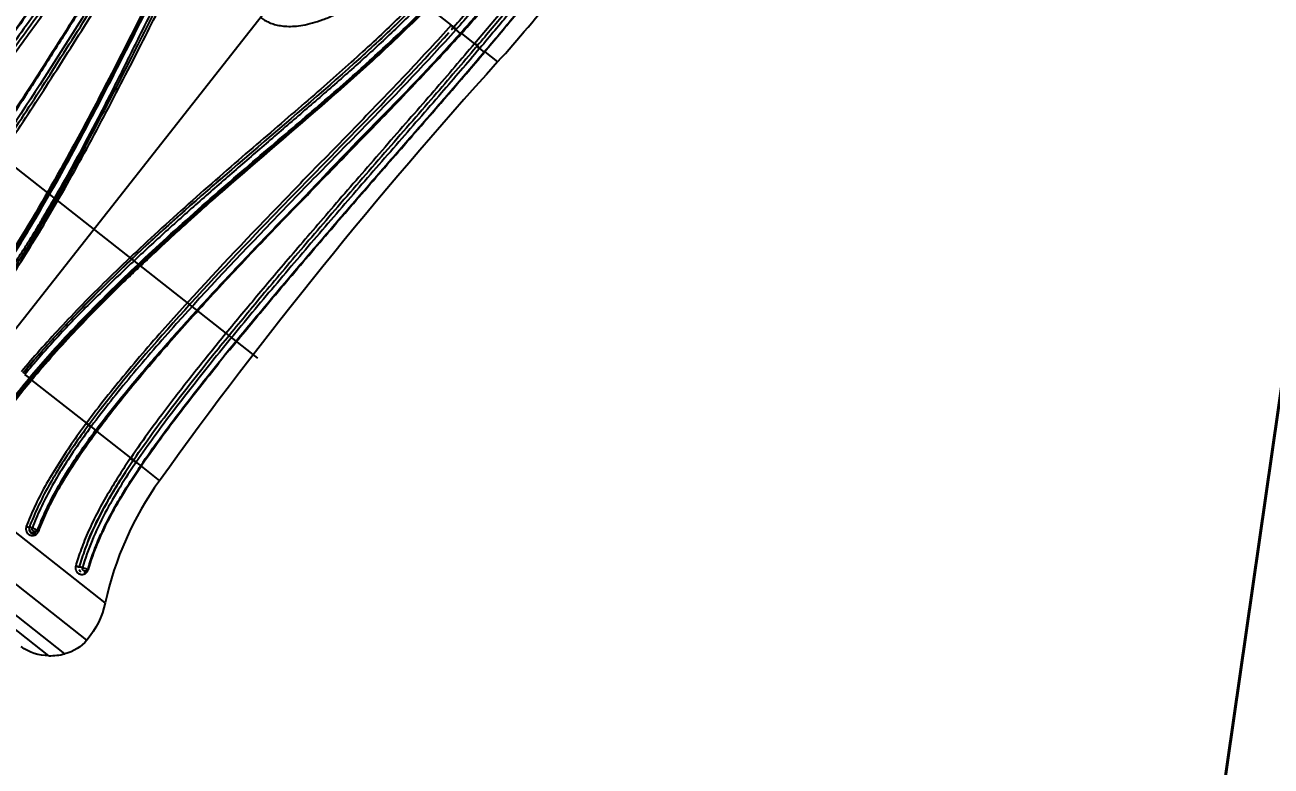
# Model space of a CAD drawing. Header units: millimetres. Extents: x 1145859089 to 1147511753, y -1047484727 to -1047247487.
# Drawn here: x 1146994239.4 to 1146994370.8, y -1047433719.8 to -1047433641.6 of the extents above; entities that cross this region are included whole.
import ezdxf
from ezdxf.xclip import XClip

# ---------------------------------------------------------------- set-up
doc = ezdxf.new("R2010")
doc.units = ezdxf.units.MM
doc.header["$LTSCALE"] = 100
doc.header["$MEASUREMENT"] = 0
doc.header["$XCLIPFRAME"] = 2
doc.linetypes.add('단지배치도$0$CENTER', pattern=[31, 30, -0.5, 0, -0.5])
doc.layers.get('0').update_dxf_attribs({"linetype": 'CONTINUOUS'})
for name, color, linetype in [('XREF', 135, 'CONTINUOUS'), ('단지배치도$0$S240910', 33, 'CONTINUOUS'), ('단지배치도$0$W240910', 135, 'CONTINUOUS')]:
    doc.layers.add(name, color=color, linetype=linetype)
doc.styles.add('단지배치도$0$WS1', font='romans.shx', dxfattribs={"width": 0.8, "bigfont": 'whgtxt.shx'})

# ---------------------------------------------------------------- blocks, each defined once
blk = doc.blocks.new('단지배치도$0$zw$9902')
at = {"layer": '단지배치도$0$W240910', "linetype": '단지배치도$0$CENTER', "ltscale": 20}
blk.add_line((64471.17, -62339.95), (64762.94, -61968.93), dxfattribs=at)
at = {"layer": '단지배치도$0$W240910', "linetype": 'ByBlock', "ltscale": 20}
for p, q in [((64542.67, -62270.45), (64545.09, -62272.35)), ((64545.09, -62272.35), (64545.13, -62272.31)), ((64545.38, -62272.54), (64545.33, -62272.6)), ((64545.64, -62272.77), (64545.59, -62272.83)), ((64545.59, -62272.83), (64546.06, -62273.21)), ((64546.09, -62273.18), (64546.06, -62273.21)), ((64546.13, -62273.21), (64546.1, -62273.24)), ((64546.13, -62273.21), (64546.15, -62273.19)), ((64546.13, -62273.21), (64546.13, -62273.21)), ((64546.16, -62273.24), (64546.18, -62273.21)), ((64546.16, -62273.24), (64546.16, -62273.23)), ((64546.18, -62273.21), (64547.56, -62274.29)), ((64547.56, -62274.29), (64547.58, -62274.26)), ((64548.14, -62274.75), (64548.1, -62274.8)), ((64548.1, -62274.8), (64548.57, -62275.18)), ((64548.57, -62275.18), (64548.6, -62275.15)), ((64548.57, -62275.18), (64548.57, -62275.18)), ((64548.62, -62275.15), (64548.6, -62275.19)), ((64548.62, -62275.15), (64548.62, -62275.15)), ((64548.65, -62275.15), (64550, -62276.22)), ((64508.62, -62333.25), (64468.85, -62301.98)), ((64506.69, -62337.17), (64465.5, -62304.78)), ((64504.37, -62338.62), (64464.64, -62307.38)), ((64502.67, -62338.83), (64464.84, -62309.08)), ((64500.63, -62309.53), (64500.15, -62309.16)), ((64500.63, -62309.53), (64500.61, -62309.55)), ((64500.85, -62309.76), (64506.64, -62314.31)), ((64506.64, -62314.31), (64506.62, -62314.33)), ((64506.9, -62314.48), (64506.87, -62314.51)), ((64507.15, -62314.66), (64507.12, -62314.69)), ((64507.63, -62315.03), (64507.15, -62314.66)), ((64507.63, -62315.03), (64507.61, -62315.05)), ((64507.61, -62315.05), (64507.61, -62315.06)), ((64507.67, -62315.11), (64507.67, -62315.11)), ((64507.68, -62315.11), (64507.69, -62315.09)), ((64507.69, -62315.09), (64507.69, -62315.09)), ((64507.73, -62315.17), (64511.31, -62317.98)), ((64511.61, -62318.19), (64511.57, -62318.24)), ((64511.9, -62318.4), (64511.87, -62318.44)), ((64512.38, -62318.77), (64511.9, -62318.4)), ((64512.4, -62318.84), (64512.4, -62318.8)), ((64512.42, -62318.81), (64512.4, -62318.84)), ((64512.4, -62318.84), (64514.34, -62320.37))]:
    blk.add_line(p, q, dxfattribs=at)
at = {"layer": '단지배치도$0$W240910', "linetype": '단지배치도$0$CENTER', "ltscale": 10}
blk.add_line((64524.72, -62307.45), (64490.13, -62280.25), dxfattribs=at)
at = {"layer": '단지배치도$0$W240910', "linetype": 'ByBlock', "ltscale": 20}
for centre, radius, start, end in [((64092.84, -61961.19), 510.15, 319.3708, 325.7482), ((64444.09, -62180.54), 142.73, 317.9073, 325.7303), ((64546.71, -62272.45), 0.954, 229.9033, 230.2163), ((64547.94, -62270.97), 2.88, 229.8595, 229.9981), ((64546.51, -62272.69), 0.647, 230.7882, 231.0088), ((64546.51, -62272.69), 0.643, 230.6234, 230.8605), ((64546.66, -62272.5), 0.888, 230.6173, 230.7825), ((64547.6, -62271.38), 2.35, 230.3337, 230.3912), ((64546.66, -62272.51), 0.885, 230.1181, 230.3274), ((64546.49, -62272.72), 0.609, 231.2191, 231.4391), ((64546.27, -62273), 0.252, 232.5563, 232.97), ((64546.3, -62272.96), 0.306, 231.9327, 232.2956), ((64546.34, -62272.91), 0.362, 231.6568, 231.9809), ((64546.37, -62272.87), 0.419, 231.6711, 231.9666), ((64546.42, -62272.8), 0.502, 231.1828, 231.4408), ((64546.18, -62273.12), 0.101, 234.3792, 235.1514), ((64546.2, -62273.1), 0.131, 233.4289, 234.0786), ((64546.22, -62273.07), 0.166, 233.3331, 233.8844), ((64546.24, -62273.04), 0.206, 232.5794, 233.0567), ((64546.13, -62273.19), 0.0168, 239.2227, 241.9073), ((64546.14, -62273.19), 0.0261, 237.3303, 239.2735), ((64546.14, -62273.17), 0.0391, 236.7296, 238.2169), ((64546.15, -62273.16), 0.0558, 235.2872, 236.4496), ((64546.16, -62273.14), 0.0762, 234.5531, 235.495), ((64546.13, -62273.21), 0.000395, 255.7256, 291.1791), ((64546.13, -62273.21), 0.000972, 248.4452, 268.3225), ((64546.13, -62273.21), 0.00242, 245.5405, 255.8035), ((64546.13, -62273.2), 0.00515, 242.5613, 248.6395), ((64546.13, -62273.2), 0.0098, 240.3471, 244.2104), ((64546.04, -62273.35), 0.165, 53.6884, 54.1603), ((64546.06, -62273.32), 0.132, 54.2715, 54.8187), ((64546.07, -62273.3), 0.102, 54.979, 55.6252), ((64546.09, -62273.28), 0.082, 56.3004, 57.0434), ((64546.09, -62273.27), 0.0673, 56.1723, 56.9926), ((64546.11, -62273.25), 0.0456, 57.9077, 58.995), ((64546.12, -62273.23), 0.027, 59.9757, 61.6072), ((64546.12, -62273.23), 0.0228, 60.5972, 62.2508), ((64546.11, -62273.25), 0.0446, 61.9572, 62.6634), ((64546.12, -62273.22), 0.00879, 67.9111, 71.1274), ((64546.13, -62273.21), 0.00266, 76.8834, 87.9127), ((64546.13, -62273.21), 0.00244, 87.5727, 99.8769), ((64546.02, -62273.38), 0.199, 53.5844, 54.0031), ((64545.78, -62273.68), 0.584, 51.1701, 51.3762), ((64545.82, -62273.62), 0.515, 51.4228, 51.6476), ((64545.87, -62273.57), 0.448, 51.6961, 51.9415), ((64545.9, -62273.53), 0.39, 51.6838, 51.9539), ((64545.94, -62273.48), 0.335, 52.3285, 52.6263), ((64545.97, -62273.44), 0.285, 52.6945, 53.0264), ((64545.99, -62273.41), 0.239, 52.742, 53.1133), ((64545.68, -62273.8), 0.739, 50.9736, 51.1497), ((64545.73, -62273.73), 0.656, 50.9353, 51.1255), ((64545.51, -62274.01), 1.01, 50.3784, 50.5205), ((64545.57, -62273.93), 0.913, 50.3282, 50.4806), ((64545.63, -62273.86), 0.821, 50.518, 50.6819), ((64545.4, -62274.15), 1.19, 50.0258, 50.1535), ((64545.45, -62274.08), 1.1, 50.1977, 50.3317), ((64548.75, -62274.88), 0.346, 239.3912, 239.6386), ((64548.74, -62274.91), 0.318, 239.5952, 239.8568), ((64548.72, -62274.93), 0.291, 239.8095, 240.0884), ((64548.71, -62274.96), 0.262, 240.0963, 240.3953), ((64548.69, -62274.98), 0.234, 240.4041, 240.7259), ((64548.68, -62275), 0.21, 240.7361, 241.0821), ((64548.67, -62275.02), 0.186, 241.094, 241.4683), ((64548.66, -62275.04), 0.165, 241.4819, 241.8873), ((64548.65, -62275.06), 0.146, 242.3109, 242.753), ((64548.64, -62275.07), 0.127, 242.3619, 242.8443), ((64548.64, -62275.09), 0.11, 242.8636, 243.394), ((64548.63, -62275.1), 0.0953, 243.4156, 243.9993), ((64548.62, -62275.11), 0.0807, 244.7707, 245.4197), ((64548.62, -62275.13), 0.0684, 244.8495, 245.5731), ((64548.61, -62275.14), 0.0575, 245.6194, 246.4318), ((64548.61, -62275.14), 0.0484, 247.2068, 248.117), ((64548.6, -62275.15), 0.0387, 247.6843, 248.7324), ((64548.6, -62275.16), 0.0309, 248.8178, 250.045), ((64548.6, -62275.17), 0.0252, 250.148, 251.5409), ((64548.6, -62275.17), 0.0211, 252.0991, 253.6136), ((64548.6, -62275.18), 0.0147, 255.3702, 257.3429), ((64548.59, -62275.18), 0.00924, 255.8402, 258.7242), ((64548.59, -62275.18), 0.00827, 260.1679, 262.9595), ((64548.6, -62275.17), 0.0175, 260.7931, 261.9221), ((64548.59, -62275.19), 0.00374, 270.6133, 275.7199), ((64548.59, -62275.19), 0.00165, 279.3741, 293.8284), ((64548.59, -62275.19), 0.00249, 289.5937, 300.9139), ((64548.83, -62274.79), 0.423, 237.5369, 237.9945), ((64548.68, -62275.03), 0.138, 237.6608, 238.7073), ((64548.64, -62275.11), 0.0525, 243.7528, 244.8147), ((64548.64, -62275.1), 0.0601, 243.1912, 244.166), ((64548.65, -62275.09), 0.0718, 242.7017, 243.5558), ((64548.65, -62275.07), 0.0877, 241.2539, 241.9835), ((64548.66, -62275.07), 0.0925, 241.1517, 241.8868), ((64548.66, -62275.07), 0.0913, 240.0649, 240.8584), ((64548.67, -62275.04), 0.128, 240.0053, 240.5549), ((64548.78, -62274.85), 0.347, 239.9287, 240.1137), ((64548.67, -62275.04), 0.127, 238.5012, 239.2033), ((64548.62, -62275.15), 0.00158, 298.6501, 309.3498), ((64548.62, -62275.14), 0.0135, 253.7939, 256.4791), ((64548.62, -62275.14), 0.0169, 251.5287, 253.8179), ((64548.63, -62275.13), 0.0211, 250.0074, 251.9883), ((64548.63, -62275.13), 0.0258, 248.2247, 249.9445), ((64548.63, -62275.13), 0.0311, 247.2939, 248.8085), ((64548.63, -62275.12), 0.0378, 245.6645, 246.9953), ((64548.63, -62275.11), 0.045, 244.9654, 246.1448), ((64548.62, -62275.15), 0.00178, 290.2081, 300.2995), ((64548.62, -62275.15), 0.00214, 280.7968, 289.7832), ((64548.62, -62275.15), 0.00272, 275.1366, 282.9063), ((64548.62, -62275.15), 0.00362, 269.6212, 276.126), ((64548.62, -62275.15), 0.00469, 264.9423, 270.3707), ((64548.62, -62275.15), 0.00619, 261.9535, 266.4455), ((64548.62, -62275.15), 0.00817, 258.8871, 262.6525), ((64548.62, -62275.14), 0.0105, 255.9182, 259.073), ((64929.3, -62618.98), 511.23, 137.8961, 144.2602), ((64505.81, -62317.38), 2.94, 52.1186, 52.215), ((64503.19, -62320.69), 7.19, 51.8255, 51.9146), ((64505.9, -62317.27), 2.8, 52.0055, 52.1047), ((64506.01, -62317.13), 2.62, 51.8876, 51.9913), ((64506.15, -62316.95), 2.4, 51.7633, 51.8743), ((64506.12, -62316.96), 2.45, 51.6522, 51.849), ((64506.27, -62316.79), 2.19, 51.6331, 51.7516), ((64506.4, -62316.64), 1.99, 51.6254, 51.7519), ((64506.21, -62316.87), 2.32, 51.6449, 51.7749), ((64503.92, -62319.71), 5.97, 51.3594, 51.3968), ((64506.52, -62316.48), 1.8, 51.3475, 51.4832), ((64506.63, -62316.34), 1.61, 51.1895, 51.3357), ((64506.74, -62316.2), 1.44, 51.0181, 51.1765), ((64506.57, -62316.41), 1.74, 51.3579, 51.5038), ((64506.18, -62316.89), 2.36, 51.3619, 51.465), ((64506.55, -62316.42), 1.76, 51.0624, 51.198), ((64506.85, -62316.07), 1.26, 50.9789, 51.151), ((64506.95, -62315.94), 1.11, 50.6259, 50.8143), ((64507.04, -62315.83), 0.962, 50.3947, 50.6015), ((64507.13, -62315.72), 0.822, 50.1371, 50.3666), ((64506.93, -62315.97), 1.17, 50.7874, 50.9668), ((64506.79, -62316.13), 1.38, 50.8355, 50.9929), ((64506.61, -62316.36), 1.67, 51.0224, 51.1574), ((64507.21, -62315.62), 0.697, 49.8493, 50.105), ((64507.28, -62315.54), 0.583, 49.7138, 50.0011), ((64507.35, -62315.46), 0.483, 49.1313, 49.4541), ((64507.41, -62315.39), 0.389, 48.6907, 49.064), ((64507.46, -62315.33), 0.304, 48.4056, 48.8451), ((64507.02, -62315.85), 1.02, 50.4038, 50.6), ((64507.3, -62315.52), 0.587, 49.721, 50.0072), ((64507.22, -62315.62), 0.716, 50.2209, 50.4697), ((64507.12, -62315.73), 0.861, 50.3164, 50.5354), ((64507.5, -62315.28), 0.242, 47.5379, 48.0432), ((64507.54, -62315.24), 0.196, 47.0488, 47.608), ((64507.58, -62315.2), 0.134, 46.1347, 46.8739), ((64507.62, -62315.16), 0.0789, 44.4685, 45.5734), ((64507.62, -62315.15), 0.0662, 43.8012, 44.936), ((64507.59, -62315.19), 0.121, 43.0576, 43.5709), ((64507.66, -62315.12), 0.0241, 37.7144, 39.934), ((64507.67, -62315.11), 0.00655, 25.0117, 32.8969), ((64507.67, -62315.11), 0.005, 13.4817, 23.5034), ((64507.44, -62315.36), 0.375, 49.3702, 49.7583), ((64507.37, -62315.43), 0.473, 49.5484, 49.8782), ((64507.61, -62315.16), 0.111, 47.052, 47.9411), ((64507.58, -62315.2), 0.159, 47.5987, 48.292), ((64507.54, -62315.24), 0.218, 48.5817, 49.1433), ((64507.49, -62315.3), 0.29, 48.6403, 49.1009), ((64507.68, -62315.09), 0.0134, 40.3182, 44.1861), ((64507.67, -62315.1), 0.0267, 43.377, 45.7543), ((64507.66, -62315.12), 0.0464, 44.906, 46.5315), ((64507.64, -62315.14), 0.0745, 45.939, 47.1046), ((64507.69, -62315.09), 0.000393, 358.0194, 47.8451), ((64507.69, -62315.09), 0.00181, 25.7327, 42.4156), ((64507.69, -62315.09), 0.00579, 36.0571, 43.051), ((64542.31, -62340.51), 34.46, 144.2408, 167.8497), ((64506.35, -62329.58), 0.5, 163.8704, 179.9793), ((64506.35, -62329.58), 0.5, 200.3534, 274.7309), ((64506.35, -62329.58), 0.5, 325.9563, 337.7437), ((64506.35, -62329.58), 0.5, 337.7898, 343.8758), ((64506.35, -62329.58), 0.5, 274.7309, 303.1006), ((64506.35, -62329.58), 0.5, 303.1006, 303.2707), ((64506.35, -62329.58), 0.5, 306.0104, 322.9044), ((64506.35, -62329.58), 0.5, 322.9044, 323.2284), ((64502.72, -62332.16), 6.67, 269.5756, 284.3256)]:
    blk.add_arc(centre, radius, start, end, dxfattribs=at)
for points, knots in [([(64515.85, -62249.44), (64514.18, -62251.73), (64512.53, -62254.03), (64508.71, -62259.44), (64506.53, -62262.53), (64502.15, -62268.69), (64499.95, -62271.76), (64495.51, -62277.86), (64493.27, -62280.89), (64486.83, -62289.32), (64484.22, -62292.46), (64482.01, -62294.9)], [0, 0, 0, 0, 0.135049, 0.135049, 0.3150477, 0.3150477, 0.4948189, 0.4948189, 0.674471, 0.674471, 0.9999999, 0.9999999, 0.9999999, 0.9999999]), ([(64515.87, -62249.46), (64513.78, -62252.31), (64510.36, -62257.13), (64505.6, -62263.9), (64502.18, -62268.71), (64498.73, -62273.5), (64495.26, -62278.27), (64491.02, -62283.94), (64486.66, -62289.53), (64483.63, -62293.16), (64482.04, -62294.91)], [0, 0, 0, 0, 0.0106341, 0.0177242, 0.0248147, 0.02835993, 0.03545103, 0.04254223, 0.0496341, 0.0567277, 0.0567277, 0.0567277, 0.0567277]), ([(64516.34, -62249.84), (64515.14, -62251.49), (64512.52, -62255.14), (64508.52, -62260.79), (64504.31, -62266.76), (64500.06, -62272.7), (64495.77, -62278.6), (64491.41, -62284.44), (64487.03, -62290.04), (64484.02, -62293.62), (64482.52, -62295.29)], [0, 0, 0, 0, 0.108757, 0.237507, 0.366257, 0.495007, 0.623756, 0.752506, 0.881256, 1, 1, 1, 1]), ([(64494.41, -62281.01), (64494.65, -62280.68), (64496.1, -62278.73), (64498.9, -62274.92), (64503.14, -62269.04), (64507.95, -62262.25), (64512.65, -62255.59), (64515.36, -62251.81), (64516.65, -62250.05)], [0.421429, 0.421429, 0.421429, 0.421429, 0.4444444, 0.5555556, 0.6666667, 0.7777778, 0.8888889, 1, 1, 1, 1]), ([(64518.34, -62251.4), (64515.7, -62255.23), (64510.58, -62263.23), (64503.05, -62275.4), (64495.23, -62287.38), (64489.68, -62295.06), (64486.72, -62298.6)], [0.124832, 0.124832, 0.124832, 0.124832, 3.005227, 6.010453, 9.015679, 11.897113, 11.897113, 11.897113, 11.897113]), ([(64518.38, -62251.43), (64517.43, -62252.81), (64515.58, -62255.6), (64512.87, -62259.8), (64510.68, -62263.34), (64508.92, -62266.15), (64507.61, -62268.26), (64506.24, -62270.33), (64504.89, -62272.42), (64503.57, -62274.52), (64501.8, -62277.31), (64499.56, -62280.79), (64496.86, -62284.88), (64494.11, -62288.88), (64491.54, -62292.48), (64489.1, -62295.75), (64487.57, -62297.69), (64486.79, -62298.65)], [0, 0, 0, 0, 0.00501719, 0.0100368, 0.01501446, 0.01750225, 0.0199892, 0.02247745, 0.0249658, 0.0274546, 0.02994354, 0.03491969, 0.03989655, 0.04469579, 0.04949674, 0.0532116, 0.05692622, 0.05692622, 0.05692622, 0.05692622]), ([(64518.85, -62251.81), (64516.3, -62255.52), (64512.56, -62261.38), (64507.6, -62269.35), (64502.41, -62277.6), (64497.09, -62285.78), (64491.58, -62293.59), (64488.71, -62297.3), (64487.27, -62299.02)], [0, 0, 0, 0, 0.237507, 0.366256, 0.495006, 0.752506, 0.881256, 1, 1, 1, 1]), ([(64487.5, -62299.23), (64488.6, -62297.91), (64490.88, -62295.03), (64494.53, -62290), (64498.48, -62284.21), (64502.71, -62277.71), (64507.53, -62270.08), (64511.84, -62263.16), (64515.24, -62257.83), (64517.21, -62254.86), (64517.96, -62253.74)], [0, 0, 0, 0, 0.125, 0.25, 0.375, 0.5, 0.625, 0.75, 0.875, 0.9566452, 0.9566452, 0.9566452, 0.9566452]), ([(64521.86, -62254.08), (64519.95, -62257.14), (64515.27, -62265.5), (64509.98, -62276.23), (64502.68, -62289.96), (64497.79, -62298.21), (64493.51, -62303.99)], [0, 0, 0, 0, 0.01079142, 0.02877256, 0.03596339, 0.05753197, 0.05753197, 0.05753197, 0.05753197]), ([(64521.88, -62254.2), (64519.42, -62258.16), (64514.87, -62266.57), (64508.44, -62279.49), (64501.6, -62292.22), (64496.44, -62300.3), (64493.65, -62304.06)], [0.154115, 0.154115, 0.154115, 0.154115, 3.463779, 6.927556, 10.391333, 13.712636, 13.712636, 13.712636, 13.712636]), ([(64494.27, -62304.53), (64494.97, -62303.56), (64496.35, -62301.61), (64497.89, -62299.29), (64499.08, -62297.45), (64499.83, -62296.28), (64500.7, -62294.94), (64501.42, -62293.74), (64502.53, -62291.85), (64503.74, -62289.8), (64505.31, -62287.02), (64506.62, -62284.56), (64508.29, -62281.39), (64510.1, -62277.84), (64512.56, -62272.84), (64515.07, -62267.87), (64518.41, -62261.51), (64520.76, -62257.34), (64522.44, -62254.63)], [0, 0, 0, 0, 0.00358646, 0.00717408, 0.00837018, 0.01016459, 0.01136112, 0.01315603, 0.01435255, 0.01794134, 0.02033367, 0.02392197, 0.02631405, 0.03109772, 0.03588131, 0.04306007, 0.04784982, 0.05742538, 0.05742538, 0.05742538, 0.05742538]), ([(64557.38, -62257.28), (64556.48, -62258.59), (64554.62, -62261.24), (64551.67, -62265.14), (64548.58, -62268.93), (64546.44, -62271.36), (64545.38, -62272.54)], [0, 0, 0, 0, 0.244999, 0.5, 0.755001, 1, 1, 1, 1]), ([(64557.66, -62257.47), (64556.76, -62258.78), (64554.9, -62261.44), (64551.94, -62265.36), (64548.84, -62269.15), (64546.7, -62271.59), (64545.64, -62272.77)], [0, 0, 0, 0, 0.244998, 0.5, 0.755001, 1, 1, 1, 1]), ([(64546.09, -62273.18), (64547.15, -62271.99), (64549.3, -62269.54), (64552.42, -62265.73), (64555.38, -62261.8), (64557.26, -62259.13), (64558.16, -62257.82)], [2.526261, 2.526261, 2.526261, 2.526261, 33.473298, 65.683384, 97.893471, 128.8405, 128.8405, 128.8405, 128.8405]), ([(64546.13, -62273.21), (64547.19, -62272.02), (64549.34, -62269.57), (64552.46, -62265.76), (64555.42, -62261.83), (64557.3, -62259.16), (64558.2, -62257.85)], [0, 0, 0, 0, 0.245, 0.5, 0.755, 1, 1, 1, 1]), ([(64546.18, -62273.21), (64547.24, -62272.03), (64549.39, -62269.59), (64552.49, -62265.79), (64555.45, -62261.87), (64557.32, -62259.21), (64558.22, -62257.9)], [0, 0, 0, 0, 0.244999, 0.5, 0.755001, 1, 1, 1, 1]), ([(64503.47, -62266.81), (64502.12, -62268.71), (64499.35, -62272.56), (64495.14, -62278.34), (64491.53, -62283.16), (64488.58, -62286.97), (64486.32, -62289.8), (64484.14, -62292.45), (64482.68, -62294.13), (64481.99, -62294.88)], [227.43525, 227.43525, 227.43525, 227.43525, 298.02339, 371.0962, 444.16901, 480.70542, 517.24182, 553.77823, 584.57929, 584.57929, 584.57929, 584.57929]), ([(64524.99, -62271.51), (64525.13, -62271.62), (64525.42, -62271.82), (64525.91, -62272.07), (64526.46, -62272.26), (64527.07, -62272.4), (64527.77, -62272.47), (64528.57, -62272.46), (64529.46, -62272.35), (64530.45, -62272.13), (64531.55, -62271.78), (64532.75, -62271.29), (64534.06, -62270.64), (64535.49, -62269.81), (64537.03, -62268.77), (64538.15, -62267.91), (64538.73, -62267.44)], [0, 0, 0, 0, 0.071429, 0.142857, 0.214286, 0.285714, 0.357143, 0.428571, 0.5, 0.571429, 0.642857, 0.714286, 0.785714, 0.857143, 0.928571, 1, 1, 1, 1]), ([(64547.58, -62274.26), (64548.61, -62273.05), (64550.69, -62270.57), (64552.73, -62268.06), (64553.74, -62266.77)], [0, 0, 0, 0, 0.493578, 1, 1, 1, 1]), ([(64554.04, -62267), (64553.03, -62268.27), (64550.99, -62270.8), (64548.91, -62273.28), (64547.86, -62274.51)], [0, 0, 0, 0, 0.5, 1, 1, 1, 1]), ([(64554.32, -62267.23), (64553.32, -62268.5), (64551.27, -62271.03), (64549.19, -62273.52), (64548.14, -62274.75)], [0, 0, 0, 0, 0.500001, 1, 1, 1, 1]), ([(64548.6, -62275.14), (64549.65, -62273.91), (64551.74, -62271.41), (64553.79, -62268.88), (64554.8, -62267.6)], [0, 0, 0, 0, 0.500033, 1, 1, 1, 1]), ([(64548.62, -62275.15), (64549.67, -62273.92), (64551.76, -62271.42), (64553.81, -62268.9), (64554.82, -62267.62)], [0, 0, 0, 0, 0.499997, 1, 1, 1, 1]), ([(64542, -62270.01), (64540.88, -62271.15), (64538.6, -62273.38), (64535.06, -62276.61), (64531.47, -62279.76), (64527.84, -62282.87), (64524.22, -62285.99), (64520.61, -62289.12), (64517.02, -62292.27), (64513.48, -62295.47), (64510.57, -62298.19), (64508.29, -62300.42), (64506.57, -62302.08), (64504.91, -62303.8), (64503.28, -62305.55), (64501.69, -62307.33), (64500.66, -62308.54), (64500.15, -62309.16)], [0, 0, 0, 0, 0.00478813, 0.00957688, 0.01436517, 0.01915157, 0.02393568, 0.02871811, 0.03350035, 0.03828248, 0.04306514, 0.0454572, 0.04784956, 0.05024207, 0.05263435, 0.05502613, 0.05741722, 0.05741722, 0.05741722, 0.05741722]), ([(64500.75, -62309.64), (64503.75, -62306.05), (64510.38, -62299.13), (64521.14, -62289.47), (64532.18, -62280.18), (64539.28, -62273.78), (64542.55, -62270.45)], [0.154115, 0.154115, 0.154115, 0.154115, 3.475417, 6.939195, 10.402972, 13.712636, 13.712636, 13.712636, 13.712636]), ([(64500.85, -62309.76), (64502.39, -62307.92), (64504.78, -62305.25), (64508.12, -62301.81), (64510.24, -62299.7), (64511.98, -62298.05), (64513.74, -62296.44), (64515.46, -62294.77), (64517.26, -62293.2), (64519.02, -62291.57), (64523.98, -62287.26), (64530.36, -62281.84), (64537.53, -62275.49), (64540.99, -62272.16), (64542.67, -62270.45)], [0, 0, 0, 0, 0.00718957, 0.01078584, 0.01438205, 0.0161798, 0.01797714, 0.02157165, 0.02336893, 0.02516623, 0.02876067, 0.04314148, 0.05033892, 0.05753311, 0.05753311, 0.05753311, 0.05753311]), ([(64541.79, -62269.8), (64538.56, -62273.08), (64531.52, -62279.43), (64523.62, -62286.08), (64519.34, -62289.82), (64518.74, -62290.34)], [7.917972, 7.917972, 7.917972, 7.917972, 12.012967, 16.321051, 17.019265, 17.019265, 17.019265, 17.019265]), ([(64545.09, -62272.35), (64543.6, -62274.01), (64540.44, -62277.44), (64535.53, -62282.53), (64530.46, -62287.72), (64523.72, -62294.66), (64517.09, -62301.71), (64510.87, -62308.88), (64507.97, -62312.51), (64506.64, -62314.31)], [0, 0, 0, 0, 0.117497, 0.244996, 0.372496, 0.499995, 0.754994, 0.882494, 1, 1, 1, 1]), ([(64545.59, -62272.83), (64542.58, -62276.18), (64537.77, -62281.21), (64531.2, -62287.9), (64524.4, -62294.89), (64517.7, -62301.99), (64511.41, -62309.18), (64508.49, -62312.85), (64507.15, -62314.66)], [0, 0, 0, 0, 0.237506, 0.366256, 0.495006, 0.752506, 0.881256, 1, 1, 1, 1]), ([(64507.62, -62315.03), (64509.05, -62313.14), (64511.54, -62310.07), (64515.15, -62305.89), (64518.31, -62302.37), (64521.52, -62298.9), (64524.51, -62295.75), (64526.97, -62293.19), (64529.17, -62290.93), (64531.08, -62288.93), (64532.96, -62286.91), (64534.62, -62285.22), (64536.27, -62283.52), (64537.93, -62281.83), (64539.59, -62280.14), (64541.24, -62278.43), (64543.41, -62276.13), (64545.01, -62274.38), (64546.06, -62273.21)], [0, 0, 0, 0, 0.00711659, 0.01186137, 0.01660485, 0.021348, 0.02609219, 0.02965056, 0.03202317, 0.03558152, 0.03795348, 0.04032436, 0.04269613, 0.04506882, 0.04744163, 0.0498137, 0.05218527, 0.05692701, 0.05692701, 0.05692701, 0.05692701]), ([(64507.69, -62315.09), (64510.44, -62311.38), (64516.58, -62304.17), (64526.39, -62293.76), (64536.43, -62283.56), (64543, -62276.7), (64546.1, -62273.24)], [0.124832, 0.124832, 0.124832, 0.124832, 3.006276, 6.01151, 9.016744, 11.897146, 11.897146, 11.897146, 11.897146]), ([(64539.2, -62272.34), (64538.45, -62273.07), (64537.3, -62274.16), (64536.12, -62275.23), (64535.72, -62275.59)], [72.272299, 72.272299, 72.272299, 72.272299, 76.607902, 78.86257, 78.86257, 78.86257, 78.86257]), ([(64545.38, -62272.54), (64545.38, -62272.54), (64545.31, -62272.46), (64545.17, -62272.34), (64545.13, -62272.31)], [2.085049, 2.085049, 2.085049, 2.085049, 6.508361, 10.943204, 10.943204, 10.943204, 10.943204]), ([(64545.59, -62272.83), (64545.54, -62272.8), (64545.41, -62272.68), (64545.33, -62272.6), (64545.33, -62272.6)], [1.650384, 1.650384, 1.650384, 1.650384, 5.151238, 8.651589, 8.651589, 8.651589, 8.651589]), ([(64545.64, -62272.77), (64545.61, -62272.76), (64545.56, -62272.71), (64545.47, -62272.63), (64545.4, -62272.56), (64545.38, -62272.54), (64545.38, -62272.54)], [0, 0, 0, 0, 0.244667, 0.499118, 0.75357, 1, 1, 1, 1]), ([(64547.56, -62274.29), (64547.59, -62274.32), (64547.75, -62274.44), (64547.84, -62274.53), (64547.83, -62274.54)], [3.180577, 3.180577, 3.180577, 3.180577, 10.648416, 18.129602, 18.129602, 18.129602, 18.129602]), ([(64547.86, -62274.51), (64547.86, -62274.5), (64547.77, -62274.41), (64547.62, -62274.29), (64547.58, -62274.26)], [3.212582, 3.212582, 3.212582, 3.212582, 10.661763, 18.122295, 18.122295, 18.122295, 18.122295]), ([(64548.1, -62274.8), (64548.06, -62274.78), (64547.91, -62274.66), (64547.81, -62274.57), (64547.82, -62274.56)], [1.897085, 1.897085, 1.897085, 1.897085, 6.288488, 10.689102, 10.689102, 10.689102, 10.689102]), ([(64547.86, -62274.51), (64547.86, -62274.52), (64547.85, -62274.53), (64547.83, -62274.54), (64547.82, -62274.55), (64547.82, -62274.56)], [0, 0, 0, 0, 0.333333, 0.666667, 1, 1, 1, 1]), ([(64548.14, -62274.75), (64548.14, -62274.75), (64548.12, -62274.74), (64548.06, -62274.7), (64547.96, -62274.61), (64547.88, -62274.54), (64547.86, -62274.52), (64547.86, -62274.51), (64547.86, -62274.51)], [0.1501338, 0.1501338, 0.1501338, 0.1501338, 0.1596483, 0.3297716, 0.4998948, 0.670018, 0.8401412, 0.8496092, 0.8496092, 0.8496092, 0.8496092]), ([(64548.1, -62274.8), (64546.77, -62276.37), (64543.85, -62279.77), (64539.29, -62284.99), (64534.48, -62290.49), (64529.72, -62296.02), (64525, -62301.58), (64520.35, -62307.2), (64515.94, -62312.78), (64513.16, -62316.54), (64511.9, -62318.4)], [0, 0, 0, 0, 0.108757, 0.237507, 0.366257, 0.495006, 0.623756, 0.752506, 0.881256, 1, 1, 1, 1]), ([(64512.38, -62318.77), (64513.71, -62316.81), (64516.52, -62313.01), (64520.92, -62307.46), (64525.43, -62302), (64530.02, -62296.6), (64534.25, -62291.68), (64538.13, -62287.22), (64542.8, -62281.89), (64546.29, -62277.88), (64548.57, -62275.18)], [0, 0, 0, 0, 0.00709365, 0.01418549, 0.02127669, 0.02836779, 0.03545818, 0.0407762, 0.04609378, 0.05672761, 0.05672761, 0.05672761, 0.05672761]), ([(64548.6, -62275.19), (64546.54, -62277.62), (64543.89, -62280.69), (64536.9, -62288.68), (64534.41, -62291.55), (64529.46, -62297.3), (64527.01, -62300.19), (64519.88, -62308.75), (64516.41, -62313.18), (64513.47, -62317.24), (64512.93, -62318.02), (64512.4, -62318.8)], [0, 0, 0, 0, 0.29037, 0.29037, 0.452016, 0.452016, 0.613615, 0.613615, 0.92715, 0.92715, 1, 1, 1, 1]), ([(64521.76, -62306.57), (64522.96, -62305.08), (64525.72, -62301.75), (64530.07, -62296.61), (64534.79, -62291.13), (64539.55, -62285.67), (64543.52, -62281.13), (64546.55, -62277.61), (64547.99, -62275.92), (64548.65, -62275.15)], [0.2713648, 0.2713648, 0.2713648, 0.2713648, 0.372494, 0.4999945, 0.6274951, 0.7549957, 0.8824963, 0.9462466, 1, 1, 1, 1]), ([(64547.72, -62274.68), (64546.34, -62276.31), (64543.35, -62279.78), (64538.09, -62285.79), (64532.74, -62291.95), (64528.01, -62297.46), (64525.22, -62300.78), (64523.89, -62302.38), (64523.87, -62302.4)], [0.0026119, 0.0026119, 0.0026119, 0.0026119, 0.1111111, 0.2222222, 0.3333333, 0.4444444, 0.5555556, 0.557175, 0.557175, 0.557175, 0.557175]), ([(64548.56, -62275.23), (64547.08, -62276.98), (64543.92, -62280.65), (64540.43, -62284.65), (64538.46, -62286.9), (64538.16, -62287.25)], [0.0000941, 0.0000941, 0.0000941, 0.0000941, 0.00701454, 0.01464184, 0.0160047, 0.0160047, 0.0160047, 0.0160047]), ([(64548.6, -62275.19), (64548.6, -62275.18), (64548.61, -62275.18), (64548.61, -62275.17), (64548.62, -62275.16), (64548.62, -62275.15)], [0, 0, 0, 0, 0.333333, 0.666667, 1, 1, 1, 1]), ([(64520.73, -62288.61), (64520.61, -62288.71), (64520.49, -62288.81), (64520.37, -62288.92), (64520.37, -62288.92)], [53.503238, 53.503238, 53.503238, 53.503238, 54.158227, 54.160813, 54.160813, 54.160813, 54.160813]), ([(64518.74, -62290.34), (64515.66, -62293.05), (64509.13, -62298.99), (64503, -62305.38), (64499.96, -62309.02)], [0.167515, 0.167515, 0.167515, 0.167515, 3.777385, 7.917972, 7.917972, 7.917972, 7.917972]), ([(64535.79, -62289.97), (64535.05, -62290.81), (64533.78, -62292.28), (64532.51, -62293.76), (64531.97, -62294.39)], [0.019623708, 0.019623708, 0.019623708, 0.019623708, 0.022965418, 0.025469756, 0.025469756, 0.025469756, 0.025469756]), ([(64528.24, -62290.48), (64527.4, -62291.35), (64523.18, -62295.7), (64515.85, -62303.49), (64509.67, -62310.73), (64506.9, -62314.48)], [0.167451, 0.167451, 0.167451, 0.167451, 1.168134, 5.158259, 8.980935, 8.980935, 8.980935, 8.980935]), ([(64511.68, -62318.09), (64512.92, -62316.27), (64515.68, -62312.53), (64519.79, -62307.33), (64522.6, -62303.92), (64523.87, -62302.4)], [44.832449, 44.832449, 44.832449, 44.832449, 52.664751, 61.311416, 68.359449, 68.359449, 68.359449, 68.359449]), ([(64512.42, -62318.81), (64512.99, -62317.97), (64514.28, -62316.15), (64516.33, -62313.4), (64518.48, -62310.63), (64519.91, -62308.84), (64520.6, -62307.99)], [0, 0, 0, 0, 0.0537425, 0.1174928, 0.1812431, 0.2389383, 0.2389383, 0.2389383, 0.2389383]), ([(64493.53, -62319.89), (64493.95, -62319.04), (64494.92, -62317.29), (64497.19, -62313.8), (64499.21, -62311.22), (64500.61, -62309.55)], [0, 0, 0, 0, 0.237515, 0.495013, 1, 1, 1, 1]), ([(64493.63, -62320.02), (64493.91, -62319.46), (64494.5, -62318.33), (64495.54, -62316.63), (64496.68, -62314.9), (64497.94, -62313.16), (64499.28, -62311.4), (64500.24, -62310.24), (64500.72, -62309.66)], [0.0000002, 0.0000002, 0.0000002, 0.0000002, 0.1666667, 0.3333333, 0.5, 0.6666667, 0.8333333, 1, 1, 1, 1]), ([(64493.73, -62320.15), (64494.28, -62319.05), (64495.56, -62316.81), (64497.9, -62313.43), (64499.82, -62310.99), (64500.85, -62309.76)], [0, 0, 0, 0, 0.333333, 0.666667, 1, 1, 1, 1]), ([(64500.61, -62309.55), (64500.64, -62309.58), (64500.7, -62309.63), (64500.73, -62309.66), (64500.72, -62309.66)], [0.2564635, 0.2564635, 0.2564635, 0.2564635, 0.515601, 0.7735742, 0.7735742, 0.7735742, 0.7735742]), ([(64500.74, -62309.64), (64500.74, -62309.64), (64500.72, -62309.61), (64500.66, -62309.56), (64500.63, -62309.53)], [0.2319135, 0.2319135, 0.2319135, 0.2319135, 0.4989452, 0.7661842, 0.7661842, 0.7661842, 0.7661842]), ([(64500.85, -62309.76), (64500.83, -62309.74), (64500.79, -62309.71), (64500.75, -62309.68), (64500.73, -62309.67), (64500.73, -62309.66)], [0, 0, 0, 0, 0.333333, 0.666667, 1, 1, 1, 1]), ([(64506.62, -62314.33), (64506.67, -62314.37), (64506.8, -62314.47), (64506.87, -62314.51), (64506.87, -62314.51)], [4.165081, 4.165081, 4.165081, 4.165081, 12.142591, 20.120641, 20.120641, 20.120641, 20.120641]), ([(64506.62, -62316.57), (64506.63, -62316.55), (64506.79, -62316.32), (64507.12, -62315.86), (64507.49, -62315.36), (64507.67, -62315.11)], [0.90632325, 0.90632325, 0.90632325, 0.90632325, 0.90909091, 0.95454545, 1, 1, 1, 1]), ([(64507.12, -62314.69), (64507.08, -62314.66), (64506.94, -62314.56), (64506.87, -62314.51), (64506.87, -62314.51)], [2.814184, 2.814184, 2.814184, 2.814184, 8.213495, 13.613787, 13.613787, 13.613787, 13.613787]), ([(64507.15, -62314.66), (64507.1, -62314.62), (64506.96, -62314.52), (64506.9, -62314.48), (64506.9, -62314.48)], [0, 0, 0, 0, 0.550523, 1, 1, 1, 1]), ([(64507.73, -62315.17), (64507.72, -62315.16), (64507.7, -62315.14), (64507.68, -62315.12), (64507.67, -62315.11), (64507.67, -62315.11)], [0, 0, 0, 0, 0.3333333, 0.6666667, 0.9910168, 0.9910168, 0.9910168, 0.9910168]), ([(64511.31, -62317.98), (64511.3, -62317.99), (64511.3, -62318), (64511.28, -62318.01), (64511.28, -62318.02), (64511.27, -62318.03)], [0, 0, 0, 0, 0.333333, 0.666667, 1, 1, 1, 1]), ([(64511.27, -62318.03), (64510.89, -62318.59), (64510.12, -62319.76), (64508.99, -62321.58), (64507.84, -62323.61), (64506.84, -62325.67), (64506.05, -62327.62), (64505.67, -62328.8), (64505.51, -62329.36)], [0, 0, 0, 0, 0.166667, 0.333333, 0.5, 0.666667, 0.833333, 1, 1, 1, 1]), ([(64511.57, -62318.24), (64511.2, -62318.79), (64510.44, -62319.93), (64509.31, -62321.75), (64508.24, -62323.65), (64507.26, -62325.64), (64506.45, -62327.61), (64506.05, -62328.85), (64505.87, -62329.44)], [0, 0, 0, 0, 0.166667, 0.333333, 0.5, 0.666667, 0.833333, 1, 1, 1, 1]), ([(64511.87, -62318.44), (64511.29, -62319.3), (64510.14, -62321.06), (64508.55, -62323.79), (64507.2, -62326.61), (64506.51, -62328.56), (64506.23, -62329.53)], [0, 0, 0, 0, 0.245015, 0.500016, 0.755017, 1, 1, 1, 1]), ([(64506.81, -62329.7), (64506.95, -62329.2), (64507.29, -62328.13), (64508.03, -62326.28), (64508.98, -62324.33), (64510.1, -62322.32), (64511.3, -62320.39), (64512.03, -62319.29), (64512.38, -62318.77)], [0, 0, 0, 0, 0.166667, 0.333333, 0.5, 0.666667, 0.833333, 1, 1, 1, 1]), ([(64506.83, -62329.72), (64506.99, -62329.17), (64507.37, -62328.01), (64508.15, -62326.09), (64509.11, -62324.14), (64510.19, -62322.23), (64511.32, -62320.42), (64512.04, -62319.32), (64512.4, -62318.8)], [0, 0, 0, 0, 0.1666667, 0.3333333, 0.5, 0.6666667, 0.8333333, 0.999986, 0.999986, 0.999986, 0.999986]), ([(64512.4, -62318.79), (64511.83, -62319.64), (64510.7, -62321.37), (64509.13, -62324.06), (64508.14, -62326.11), (64507.68, -62327.25), (64507.62, -62327.43)], [20.729381, 20.729381, 20.729381, 20.729381, 43.949981, 68.22711, 92.504239, 97.000089, 97.000089, 97.000089, 97.000089]), ([(64508.85, -62324.74), (64508.96, -62324.52), (64509.55, -62323.39), (64510.7, -62321.41), (64511.83, -62319.68), (64512.4, -62318.84)], [0.4410697, 0.4410697, 0.4410697, 0.4410697, 0.4999907, 0.7550453, 1, 1, 1, 1]), ([(64511.27, -62318.03), (64511.31, -62318.06), (64511.47, -62318.16), (64511.57, -62318.24), (64511.57, -62318.24)], [2.121431, 2.121431, 2.121431, 2.121431, 6.936571, 11.749379, 11.749379, 11.749379, 11.749379]), ([(64511.87, -62318.44), (64511.83, -62318.42), (64511.67, -62318.31), (64511.57, -62318.24), (64511.57, -62318.24)], [2.232891, 2.232891, 2.232891, 2.232891, 7.283615, 12.333504, 12.333504, 12.333504, 12.333504]), ([(64512.38, -62318.77), (64512.39, -62318.78), (64512.39, -62318.79), (64512.4, -62318.79), (64512.4, -62318.8), (64512.4, -62318.79)], [0, 0, 0, 0, 0.3333333, 0.6666667, 0.9999991, 0.9999991, 0.9999991, 0.9999991]), ([(64506.83, -62326.71), (64506.85, -62326.66), (64507.68, -62324.63), (64509.01, -62322.2), (64510.48, -62319.9), (64510.79, -62319.42)], [2.160675, 2.160675, 2.160675, 2.160675, 2.393834, 10.752941, 12.935944, 12.935944, 12.935944, 12.935944]), ([(64500.75, -62325.82), (64500.71, -62325.78), (64500.63, -62325.68), (64500.57, -62325.48), (64500.6, -62325.34), (64500.62, -62325.27)], [0.6605267, 0.6605267, 0.6605267, 0.6605267, 0.75, 0.875, 1, 1, 1, 1]), ([(64501.29, -62325.91), (64501.25, -62325.93), (64501.16, -62325.95), (64500.97, -62325.95), (64500.83, -62325.89), (64500.76, -62325.83), (64500.75, -62325.81)], [0.2729676, 0.2729676, 0.2729676, 0.2729676, 0.375, 0.5, 0.625, 0.6605041, 0.6605041, 0.6605041, 0.6605041]), ([(64500.94, -62325.34), (64500.93, -62325.36), (64500.92, -62325.39), (64500.92, -62325.45), (64500.92, -62325.51), (64500.94, -62325.57), (64500.98, -62325.63), (64501.02, -62325.67), (64501.08, -62325.72), (64501.15, -62325.74), (64501.24, -62325.75), (64501.32, -62325.74), (64501.38, -62325.7), (64501.43, -62325.66), (64501.47, -62325.61), (64501.49, -62325.58), (64501.5, -62325.56)], [0, 0, 0, 0, 0.071429, 0.142857, 0.214286, 0.285714, 0.357143, 0.428571, 0.5, 0.571429, 0.642857, 0.714286, 0.785714, 0.857143, 0.928571, 1, 1, 1, 1]), ([(64501.56, -62325.63), (64501.53, -62325.69), (64501.49, -62325.76), (64501.43, -62325.82), (64501.42, -62325.83)], [0, 0, 0, 0, 0.125, 0.1618004, 0.1618004, 0.1618004, 0.1618004]), ([(64501.56, -62325.63), (64501.64, -62325.39), (64501.75, -62325.13), (64501.85, -62324.87), (64501.87, -62324.83)], [0, 0, 0, 0, 0.04545454, 0.05361264, 0.05361264, 0.05361264, 0.05361264]), ([(64506.85, -62329.74), (64507.13, -62328.78), (64507.65, -62327.29), (64508.3, -62325.86), (64508.56, -62325.35)], [0, 0, 0, 0, 0.244936, 0.3860853, 0.3860853, 0.3860853, 0.3860853]), ([(64505.51, -62329.36), (64505.51, -62329.39), (64505.49, -62329.44), (64505.48, -62329.53), (64505.48, -62329.63), (64505.5, -62329.73), (64505.54, -62329.83), (64505.58, -62329.92), (64505.64, -62330), (64505.72, -62330.08), (64505.81, -62330.15), (64505.91, -62330.2), (64506.02, -62330.24), (64506.12, -62330.25), (64506.21, -62330.25), (64506.29, -62330.24), (64506.37, -62330.23), (64506.43, -62330.21), (64506.49, -62330.18), (64506.55, -62330.14), (64506.62, -62330.08), (64506.69, -62330.03), (64506.74, -62329.96), (64506.79, -62329.89), (64506.82, -62329.81), (64506.84, -62329.76), (64506.85, -62329.74)], [0, 0, 0, 0, 0.041667, 0.083333, 0.125, 0.166667, 0.208333, 0.25, 0.291667, 0.333333, 0.375, 0.416667, 0.458333, 0.5, 0.541667, 0.583333, 0.625, 0.666667, 0.708333, 0.75, 0.791667, 0.833333, 0.875, 0.916667, 0.958333, 1, 1, 1, 1]), ([(64506.23, -62329.53), (64506.23, -62329.54), (64506.22, -62329.57), (64506.22, -62329.62), (64506.23, -62329.68), (64506.24, -62329.73), (64506.27, -62329.78), (64506.3, -62329.82), (64506.34, -62329.86), (64506.39, -62329.89), (64506.45, -62329.9), (64506.51, -62329.91), (64506.57, -62329.91), (64506.62, -62329.9), (64506.66, -62329.88), (64506.7, -62329.85), (64506.74, -62329.82), (64506.77, -62329.79), (64506.8, -62329.74), (64506.81, -62329.71), (64506.81, -62329.7)], [0, 0, 0, 0, 0.055556, 0.111111, 0.166667, 0.222222, 0.277778, 0.333333, 0.388889, 0.444444, 0.5, 0.555556, 0.611111, 0.666667, 0.722222, 0.777778, 0.833333, 0.888889, 0.944444, 1, 1, 1, 1]), ([(64506.66, -62329.98), (64506.67, -62329.97), (64506.7, -62329.94), (64506.73, -62329.91), (64506.74, -62329.89)], [5.4725566, 5.4725566, 5.4725566, 5.4725566, 5.6426226, 5.8624076, 5.8624076, 5.8624076, 5.8624076])]:
    blk.add_open_spline(points, degree=3, knots=knots, dxfattribs=at)
for points in [[(64483.06, -62295.77), (64483.82, -62294.93), (64485.41, -62293.11), (64487.97, -62289.99), (64490.73, -62286.49), (64493.71, -62282.58), (64496.97, -62278.2), (64500.51, -62273.32), (64504.49, -62267.79), (64508.93, -62261.51), (64513.22, -62255.42), (64515.76, -62251.9), (64516.97, -62250.24)], [(64518.32, -62251.35), (64517.2, -62252.97), (64514.84, -62256.51), (64510.94, -62262.64), (64506.58, -62269.61), (64501.76, -62277.24), (64497.5, -62283.77), (64493.58, -62289.47), (64489.97, -62294.44), (64487.72, -62297.28), (64486.64, -62298.58)], [(64487.73, -62299.44), (64488.82, -62298.13), (64491.09, -62295.26), (64494.71, -62290.28), (64498.65, -62284.54), (64502.88, -62278.06), (64507.66, -62270.51), (64512.06, -62263.46), (64515.93, -62257.37), (64518.31, -62253.82), (64519.44, -62252.18)], [(64521.96, -62254.25), (64521.04, -62255.74), (64519.13, -62258.96), (64516.11, -62264.55), (64512.86, -62270.92), (64509.24, -62278.13), (64504.94, -62286.33), (64500.98, -62293.28), (64497.27, -62299.25), (64494.93, -62302.62), (64493.79, -62304.15)], [(64494.44, -62304.68), (64495.58, -62303.13), (64497.96, -62299.74), (64501.68, -62293.79), (64505.67, -62286.79), (64509.88, -62278.77), (64513.44, -62271.71), (64516.75, -62265.26), (64519.83, -62259.57), (64521.76, -62256.3), (64522.7, -62254.79)], [(64494.62, -62304.82), (64495.77, -62303.29), (64498.12, -62299.9), (64501.85, -62293.95), (64505.83, -62287), (64510.15, -62278.85), (64513.79, -62271.63), (64517.06, -62265.27), (64520.12, -62259.68), (64522.03, -62256.44), (64522.96, -62254.95)], [(64541.57, -62269.59), (64540.32, -62270.85), (64537.59, -62273.51), (64532.77, -62277.87), (64527.27, -62282.62), (64521.16, -62287.85), (64514.46, -62293.79), (64508.62, -62299.31), (64503.74, -62304.32), (64501, -62307.41), (64499.78, -62308.88)], [(64500.63, -62309.53), (64501.85, -62308.06), (64504.59, -62304.98), (64509.52, -62299.96), (64515.36, -62294.46), (64522.34, -62288.33), (64528.44, -62283.14), (64533.86, -62278.49), (64538.58, -62274.24), (64541.26, -62271.63), (64542.48, -62270.39)], [(64507.73, -62315.17), (64508.74, -62313.81), (64510.97, -62310.94), (64514.96, -62306.25), (64519.61, -62301.07), (64524.95, -62295.39), (64531.12, -62289.02), (64536.98, -62283.02), (64541.97, -62277.83), (64544.85, -62274.7), (64546.16, -62273.24)], [(64528.24, -62290.48), (64533.81, -62284.73), (64539.49, -62279.07), (64544.86, -62273.12)], [(64545.33, -62272.6), (64545.18, -62272.77), (64545.02, -62272.95), (64544.86, -62273.12)], [(64545.34, -62272.59), (64545.34, -62272.58), (64545.33, -62272.57), (64545.29, -62272.53), (64545.22, -62272.47), (64545.15, -62272.4), (64545.11, -62272.37), (64545.09, -62272.35)], [(64546.06, -62273.21), (64546.09, -62273.23), (64546.1, -62273.24), (64546.1, -62273.24)], [(64546.15, -62273.19), (64546.15, -62273.19), (64546.16, -62273.19), (64546.18, -62273.21)], [(64547.56, -62274.29), (64546.22, -62275.88), (64543.38, -62279.19), (64538.45, -62284.82), (64533.49, -62290.51), (64529.12, -62295.6), (64525.21, -62300.2), (64521.7, -62304.41), (64518.57, -62308.27), (64515.8, -62311.8), (64513.35, -62315.05), (64511.95, -62317.04), (64511.31, -62317.98)], [(64547.72, -62274.68), (64547.75, -62274.64), (64547.79, -62274.6), (64547.82, -62274.56)], [(64544.31, -62280.19), (64545.74, -62278.54), (64547.16, -62276.89), (64548.56, -62275.23)], [(64509.43, -62279.6), (64509.92, -62278.66), (64510.4, -62277.71), (64510.87, -62276.76)], [(64538.78, -62286.53), (64540.27, -62284.83), (64541.76, -62283.13), (64543.24, -62281.42)], [(64506.53, -62285.09), (64502.79, -62292.03), (64498.78, -62298.86), (64494.07, -62305.17)], [(64499.96, -62309.02), (64505.64, -62302.25), (64512.12, -62296.18), (64518.75, -62290.34)], [(64530.37, -62296.25), (64530.25, -62296.39), (64530.13, -62296.53), (64530, -62296.68)], [(64500.73, -62309.66), (64500.73, -62309.66), (64500.74, -62309.65), (64500.75, -62309.64)], [(64506.62, -62314.33), (64506.09, -62315.04), (64505.06, -62316.47), (64503.59, -62318.73), (64502.24, -62320.96), (64501.13, -62323.16), (64500.56, -62324.53), (64500.3, -62325.2)], [(64506.87, -62314.51), (64506.35, -62315.22), (64505.32, -62316.64), (64503.89, -62318.8), (64502.61, -62320.95), (64501.49, -62323.14), (64500.89, -62324.56), (64500.62, -62325.27)], [(64507.12, -62314.69), (64506.61, -62315.38), (64505.61, -62316.79), (64504.15, -62318.97), (64502.85, -62321.16), (64501.77, -62323.3), (64501.19, -62324.67), (64500.94, -62325.34)], [(64501.5, -62325.56), (64501.74, -62324.93), (64502.28, -62323.62), (64503.37, -62321.47), (64504.66, -62319.29), (64506.11, -62317.13), (64507.1, -62315.74), (64507.61, -62315.05)], [(64501.61, -62325.69), (64501.85, -62325.05), (64502.4, -62323.74), (64503.49, -62321.59), (64504.79, -62319.4), (64506.24, -62317.23), (64507.22, -62315.85), (64507.73, -62315.17)], [(64506.64, -62314.31), (64506.66, -62314.33), (64506.71, -62314.37), (64506.8, -62314.43), (64506.87, -62314.48), (64506.89, -62314.49), (64506.89, -62314.49)], [(64506.62, -62316.57), (64504.75, -62319.21), (64503.05, -62321.94), (64501.87, -62324.83)], [(64511.31, -62317.98), (64511.32, -62317.99), (64511.37, -62318.02), (64511.45, -62318.08), (64511.54, -62318.14), (64511.59, -62318.17), (64511.61, -62318.19), (64511.6, -62318.19)], [(64511.67, -62318.09), (64511.65, -62318.12), (64511.63, -62318.16), (64511.61, -62318.19)], [(64511.9, -62318.4), (64511.89, -62318.39), (64511.85, -62318.36), (64511.76, -62318.3), (64511.67, -62318.24), (64511.62, -62318.2), (64511.61, -62318.19), (64511.61, -62318.19)], [(64512.4, -62318.79), (64512.4, -62318.8), (64512.4, -62318.8), (64512.4, -62318.8)], [(64512.4, -62318.8), (64512.4, -62318.8), (64512.41, -62318.8), (64512.42, -62318.81)], [(64500.3, -62325.2), (64500.29, -62325.24), (64500.27, -62325.31), (64500.25, -62325.42), (64500.26, -62325.54), (64500.29, -62325.66), (64500.33, -62325.78), (64500.4, -62325.89), (64500.5, -62325.99), (64500.62, -62326.07), (64500.77, -62326.13), (64500.94, -62326.15), (64501.11, -62326.13), (64501.26, -62326.08), (64501.38, -62326), (64501.48, -62325.9), (64501.56, -62325.8), (64501.59, -62325.73), (64501.61, -62325.69)], [(64500.3, -62325.2), (64500.33, -62325.22), (64500.39, -62325.25), (64500.5, -62325.29), (64500.59, -62325.3), (64500.62, -62325.28), (64500.62, -62325.27)], [(64500.94, -62325.34), (64500.91, -62325.33), (64500.85, -62325.29), (64500.74, -62325.26), (64500.66, -62325.25), (64500.63, -62325.26), (64500.62, -62325.27)], [(64501.09, -62325.95), (64500.97, -62325.95), (64500.84, -62325.91), (64500.75, -62325.82)], [(64501.56, -62325.63), (64501.51, -62325.75), (64501.41, -62325.86), (64501.3, -62325.9)], [(64501.5, -62325.56), (64501.54, -62325.58), (64501.56, -62325.61), (64501.56, -62325.63)], [(64501.61, -62325.69), (64501.57, -62325.66), (64501.55, -62325.64), (64501.56, -62325.63)], [(64501.3, -62325.9), (64501.29, -62325.91), (64501.29, -62325.91), (64501.29, -62325.91)], [(64505.51, -62329.36), (64505.53, -62329.37), (64505.58, -62329.39), (64505.67, -62329.42), (64505.77, -62329.45), (64505.84, -62329.45), (64505.87, -62329.45), (64505.87, -62329.44)], [(64506.23, -62329.53), (64506.22, -62329.52), (64506.17, -62329.49), (64506.07, -62329.46), (64505.97, -62329.44), (64505.9, -62329.43), (64505.88, -62329.44), (64505.87, -62329.44)], [(64506.81, -62329.77), (64506.8, -62329.81), (64506.78, -62329.85), (64506.75, -62329.88)], [(64506.81, -62329.7), (64506.83, -62329.71), (64506.83, -62329.72), (64506.83, -62329.72)], [(64506.85, -62329.74), (64506.84, -62329.73), (64506.83, -62329.72), (64506.83, -62329.72)], [(64508.62, -62333.25), (64508.32, -62334.69), (64507.65, -62336.05), (64506.69, -62337.17)], [(64506.69, -62337.17), (64506.1, -62337.88), (64505.27, -62338.4), (64504.37, -62338.63)], [(64502.67, -62338.83), (64501.63, -62338.83), (64500.6, -62338.48), (64499.75, -62337.87)]]:
    blk.add_open_spline(points, degree=3, dxfattribs=at)
at = {"layer": '단지배치도$0$S240910', "style": '단지배치도$0$WS1', "width": 0.8}
blk.add_text('FH:32.00', height=1200, dxfattribs=at).set_placement((60354.83, -63274.83))
blk = doc.blocks.new('단지배치도')
blk.add_blockref('단지배치도$0$zw$9902', (141034.19, 142437.16))

msp = doc.modelspace()

# ---------------------------------------------------------------- block references
at = {"layer": 'XREF'}
ref = msp.add_blockref('단지배치도', (1146788705.034274, -1047513806.462535), dxfattribs=at)
XClip(ref).set_block_clipping_path([(72982.4064819524, 34919.7593965298), (360382.4067475507, 255319.7593436697)])

doc.saveas('drawing.dxf')
